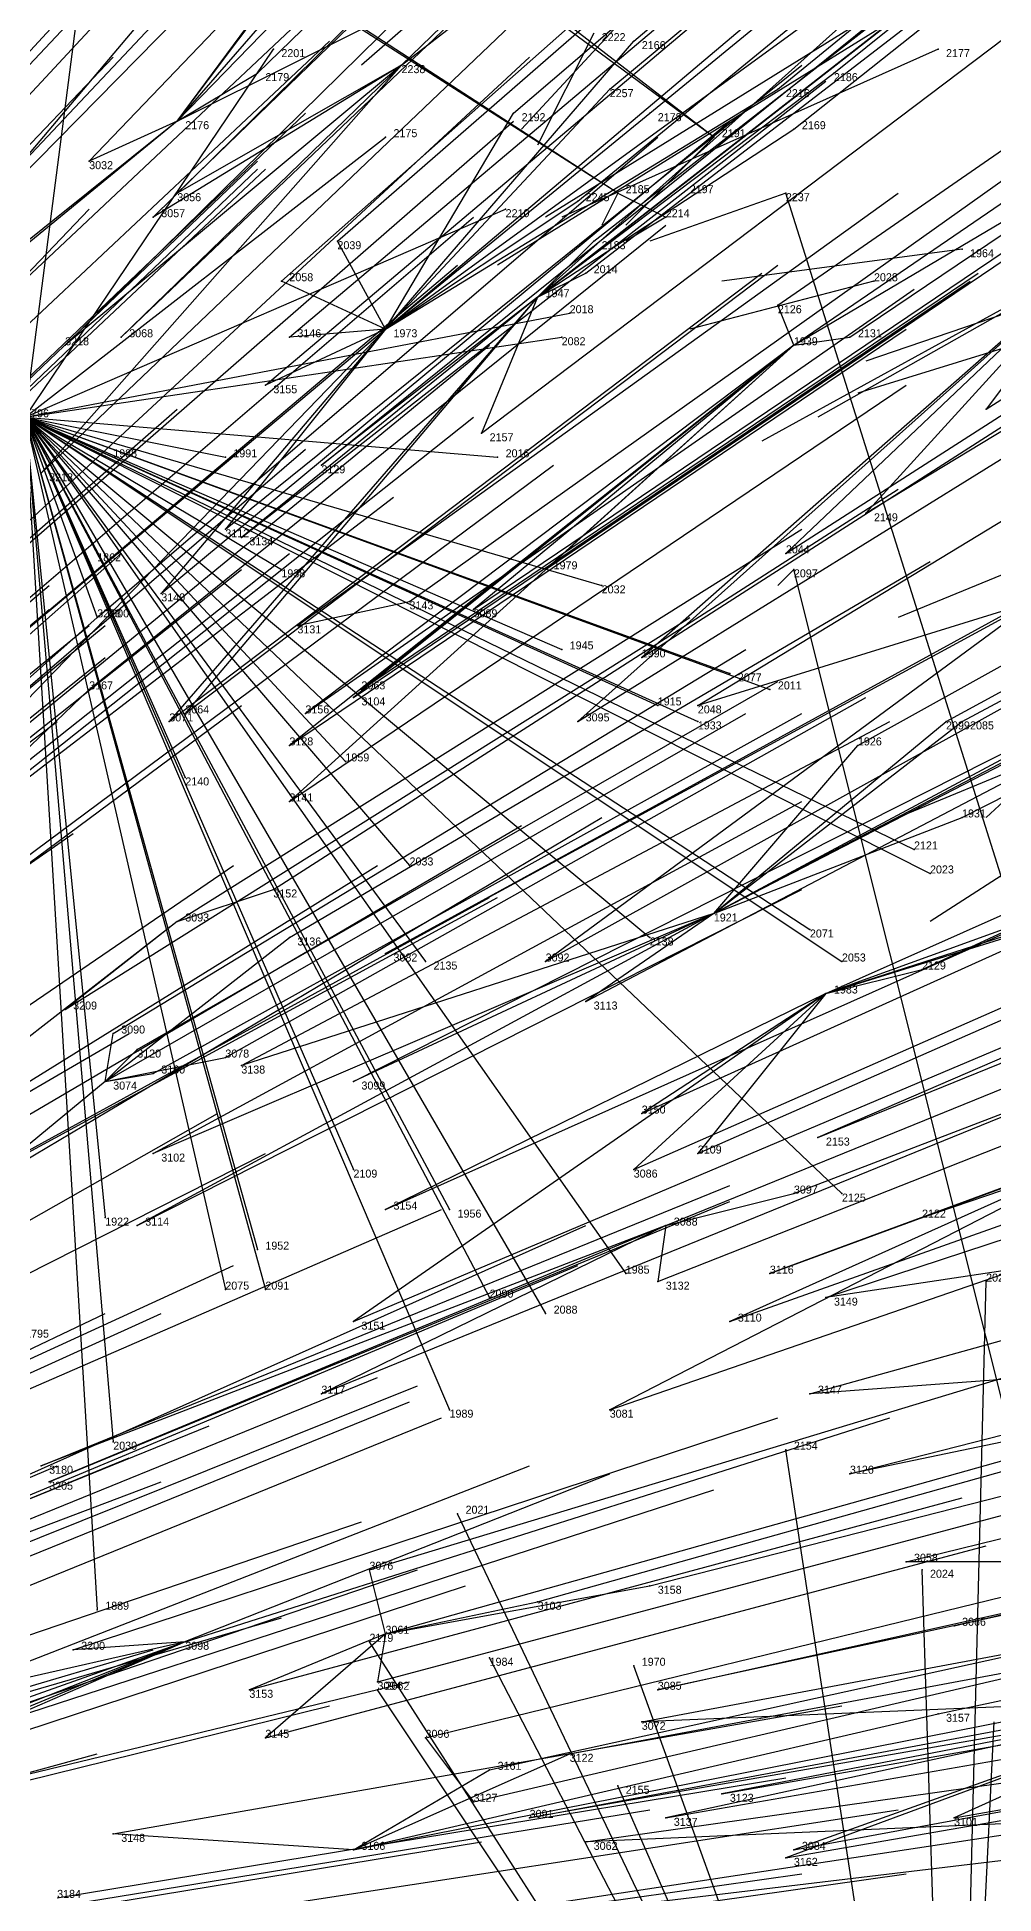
# Model space of a CAD drawing. Extents: x -0.5 to 0.59, y -0.5 to 0.58.
# Drawn here: x 0.2495 to 0.369, y 0.0495 to 0.2815 of the extents above; entities that cross this region are included whole.
import ezdxf

# ---------------------------------------------------------------- set-up
doc = ezdxf.new("R2010")
doc.units = 0
for name, color, linetype in [('Facilities', 3, 'CONTINUOUS'), ('Facilities_lines', 3, 'CONTINUOUS'), ('Normals', 1, 'CONTINUOUS'), ('Source_points', 5, 'CONTINUOUS'), ('Text', 3, 'CONTINUOUS')]:
    doc.layers.add(name, color=color, linetype=linetype)

msp = doc.modelspace()

# ---------------------------------------------------------------- linework, layer by layer
at = {"layer": 'Facilities', "color": 3}
for p in [(0.362, 0.28, -1.25), (0.295, 0.278, -1.012), (0.267, 0.271, -0.952), (0.334, 0.269, -1.25), (0.322, 0.262, -1.25), (0.365, 0.255, -1.25), (0.354, 0.251, -1.25), (0.312, 0.249, -0.999), (0.293, 0.245, -0.955), (0.344, 0.243, -1.053), (0.282, 0.208, -0.875), (0.334, 0.172, -0.939), (0.267, 0.171, -0.793), (0.348, 0.162, -0.961), (0.258, 0.151, -0.748), (0.328, 0.133, -0.885), (0.293, 0.082, -0.761), (0.268, 0.081, -0.699), (0.298, 0.069, -0.764), (0.289, 0.055, -0.737)]:
    msp.add_point(p, dxfattribs=at)
at = {"layer": 'Facilities_lines', "color": 3}
for p, q in [((0.334, 0.269, -1.25), (0.168, 0.392, -1.25)), ((0.334, 0.269, -1.25), (0.175, 0.392, -1.25)), ((0.322, 0.262, -1.25), (0.177, 0.356, -1.25)), ((0.305, 0.334, -1.13), (0.246, 0.264, -0.901)), ((0.267, 0.271, -0.952), (0.306, 0.316, -1.101)), ((0.248, 0.234, -1.25), (0.256, 0.296, -1.25)), ((0.267, 0.271, -0.952), (0.285, 0.295, -1.025)), ((0.295, 0.278, -1.012), (0.317, 0.295, -1.082)), ((0.267, 0.271, -0.952), (0.284, 0.294, -1.022)), ((0.322, 0.262, -1.25), (0.272, 0.294, -1.25)), ((0.267, 0.271, -0.952), (0.303, 0.289, -1.046)), ((0.293, 0.245, -0.955), (0.352, 0.288, -1.136)), ((0.293, 0.245, -0.955), (0.324, 0.281, -1.071)), ((0.312, 0.249, -0.999), (0.35, 0.283, -1.126)), ((0.248, 0.234, -1.25), (0.279, 0.28, -1.25)), ((0.295, 0.278, -1.012), (0.25, 0.227, -0.844)), ((0.295, 0.278, -1.012), (0.253, 0.243, -0.878)), ((0.295, 0.278, -1.012), (0.26, 0.244, -0.892)), ((0.295, 0.278, -1.012), (0.264, 0.259, -0.925)), ((0.295, 0.278, -1.012), (0.267, 0.262, -0.934)), ((0.267, 0.271, -0.952), (0.277, 0.277, -0.979)), ((0.312, 0.249, -0.999), (0.349, 0.277, -1.113)), ((0.293, 0.245, -0.955), (0.342, 0.275, -1.097)), ((0.293, 0.245, -0.955), (0.321, 0.275, -1.055)), ((0.293, 0.245, -0.955), (0.326, 0.272, -1.061)), ((0.293, 0.245, -0.955), (0.309, 0.272, -1.029)), ((0.267, 0.271, -0.952), (0.195, 0.212, -0.72)), ((0.267, 0.271, -0.952), (0.207, 0.223, -0.761)), ((0.267, 0.271, -0.952), (0.256, 0.266, -0.923)), ((0.312, 0.249, -0.999), (0.344, 0.27, -1.094)), ((0.248, 0.234, -1.25), (0.293, 0.269, -1.25)), ((0.312, 0.249, -0.999), (0.33, 0.263, -1.055)), ((0.248, 0.234, -1.25), (0.308, 0.26, -1.25)), ((0.293, 0.245, -0.955), (0.317, 0.261, -1.028)), ((0.322, 0.262, -1.25), (0.328, 0.259, -1.25)), ((0.394, 0.1, -1.25), (0.343, 0.262, -1.25)), ((0.344, 0.243, -1.053), (0.371, 0.259, -1.132)), ((0.293, 0.245, -0.955), (0.287, 0.256, -0.961)), ((0.312, 0.249, -0.999), (0.319, 0.256, -1.022)), ((0.383, 0.255, -1.149), (0.317, 0.196, -0.932)), ((0.383, 0.255, -1.149), (0.325, 0.204, -0.959)), ((0.383, 0.255, -1.149), (0.343, 0.217, -1.014)), ((0.383, 0.255, -1.149), (0.353, 0.222, -1.042)), ((0.383, 0.255, -1.149), (0.368, 0.235, -1.092)), ((0.293, 0.245, -0.955), (0.28, 0.251, -0.941)), ((0.312, 0.249, -0.999), (0.318, 0.252, -1.015)), ((0.312, 0.249, -0.999), (0.266, 0.196, -0.826)), ((0.312, 0.249, -0.999), (0.268, 0.197, -0.831)), ((0.312, 0.249, -0.999), (0.275, 0.219, -0.879)), ((0.312, 0.249, -0.999), (0.285, 0.228, -0.912)), ((0.312, 0.249, -0.999), (0.305, 0.232, -0.958)), ((0.248, 0.234, -1.25), (0.316, 0.247, -1.25)), ((0.344, 0.243, -1.053), (0.342, 0.248, -1.055)), ((0.293, 0.245, -0.955), (0.231, 0.193, -0.751)), ((0.293, 0.245, -0.955), (0.234, 0.184, -0.745)), ((0.248, 0.234, -1.25), (0.315, 0.244, -1.25)), ((0.293, 0.245, -0.955), (0.265, 0.212, -0.848)), ((0.293, 0.245, -0.955), (0.273, 0.22, -0.876)), ((0.293, 0.245, -0.955), (0.278, 0.238, -0.916)), ((0.293, 0.245, -0.955), (0.281, 0.244, -0.931)), ((0.344, 0.243, -1.053), (0.351, 0.244, -1.07)), ((0.344, 0.243, -1.053), (0.281, 0.193, -0.852)), ((0.344, 0.243, -1.053), (0.281, 0.186, -0.842)), ((0.344, 0.243, -1.053), (0.283, 0.197, -0.862)), ((0.344, 0.243, -1.053), (0.289, 0.199, -0.877)), ((0.344, 0.243, -1.053), (0.29, 0.2, -0.88)), ((0.344, 0.243, -1.053), (0.304, 0.21, -0.924)), ((0.344, 0.243, -1.053), (0.313, 0.215, -0.95)), ((0.248, 0.234, -1.25), (0.257, 0.217, -1.25)), ((0.248, 0.234, -1.25), (0.257, 0.085, -1.25)), ((0.248, 0.234, -1.25), (0.257, 0.209, -1.25)), ((0.248, 0.234, -1.25), (0.327, 0.198, -1.25)), ((0.248, 0.234, -1.25), (0.258, 0.134, -1.25)), ((0.248, 0.234, -1.25), (0.332, 0.196, -1.25)), ((0.248, 0.234, -1.25), (0.28, 0.215, -1.25)), ((0.248, 0.234, -1.25), (0.315, 0.205, -1.25)), ((0.248, 0.234, -1.25), (0.277, 0.13, -1.25)), ((0.248, 0.234, -1.25), (0.301, 0.135, -1.25)), ((0.248, 0.234, -1.25), (0.288, 0.191, -1.25)), ((0.248, 0.234, -1.25), (0.323, 0.127, -1.25)), ((0.248, 0.234, -1.25), (0.258, 0.229, -1.25)), ((0.248, 0.234, -1.25), (0.301, 0.11, -1.25)), ((0.248, 0.234, -1.25), (0.273, 0.229, -1.25)), ((0.248, 0.234, -1.25), (0.341, 0.2, -1.25)), ((0.248, 0.234, -1.25), (0.307, 0.229, -1.25)), ((0.248, 0.234, -1.25), (0.361, 0.177, -1.25)), ((0.248, 0.234, -1.25), (0.259, 0.106, -1.25)), ((0.248, 0.234, -1.25), (0.32, 0.213, -1.25)), ((0.248, 0.234, -1.25), (0.296, 0.178, -1.25)), ((0.248, 0.234, -1.25), (0.35, 0.166, -1.25)), ((0.248, 0.234, -1.25), (0.346, 0.17, -1.25)), ((0.248, 0.234, -1.25), (0.273, 0.125, -1.25)), ((0.248, 0.234, -1.25), (0.336, 0.202, -1.25)), ((0.248, 0.234, -1.25), (0.313, 0.122, -1.25)), ((0.248, 0.234, -1.25), (0.306, 0.124, -1.25)), ((0.248, 0.234, -1.25), (0.278, 0.125, -1.25)), ((0.248, 0.234, -1.25), (0.289, 0.14, -1.25)), ((0.248, 0.234, -1.25), (0.359, 0.18, -1.25)), ((0.248, 0.234, -1.25), (0.35, 0.137, -1.25)), ((0.248, 0.234, -1.25), (0.298, 0.166, -1.25)), ((0.248, 0.234, -1.25), (0.326, 0.169, -1.25)), ((0.248, 0.234, -1.25), (0.268, 0.189, -1.25)), ((0.393, 0.019, -1.25), (0.344, 0.215, -1.25)), ((0.212, 0.169, -0.678), (0.257, 0.209, -0.828)), ((0.282, 0.208, -0.875), (0.296, 0.211, -0.908)), ((0.374, 0.211, -1.074), (0.293, 0.167, -0.844)), ((0.374, 0.211, -1.074), (0.313, 0.166, -0.885)), ((0.374, 0.211, -1.074), (0.332, 0.198, -0.966)), ((0.334, 0.172, -0.939), (0.394, 0.203, -1.108)), ((0.334, 0.172, -0.939), (0.39, 0.202, -1.097)), ((0.231, 0.176, -0.726), (0.256, 0.2, -0.812)), ((0.334, 0.172, -0.939), (0.365, 0.196, -1.037)), ((0.334, 0.172, -0.939), (0.363, 0.196, -1.03)), ((0.334, 0.172, -0.939), (0.352, 0.193, -1.003)), ((0.348, 0.162, -0.961), (0.425, 0.186, -1.16)), ((0.334, 0.172, -0.939), (0.365, 0.184, -1.022)), ((0.348, 0.162, -0.961), (0.416, 0.184, -1.137)), ((0.267, 0.171, -0.793), (0.279, 0.175, -0.822)), ((0.348, 0.162, -0.961), (0.381, 0.174, -1.046)), ((0.334, 0.172, -0.939), (0.262, 0.133, -0.735)), ((0.334, 0.172, -0.939), (0.264, 0.142, -0.749)), ((0.334, 0.172, -0.939), (0.275, 0.153, -0.786)), ((0.334, 0.172, -0.939), (0.289, 0.151, -0.816)), ((0.334, 0.172, -0.939), (0.318, 0.161, -0.891)), ((0.267, 0.171, -0.793), (0.213, 0.129, -0.623)), ((0.267, 0.171, -0.793), (0.253, 0.16, -0.749)), ((0.258, 0.151, -0.748), (0.281, 0.169, -0.819)), ((0.4, 0.167, -1.083), (0.347, 0.144, -0.94)), ((0.348, 0.162, -0.961), (0.36, 0.165, -0.99)), ((0.348, 0.162, -0.961), (0.289, 0.121, -0.783)), ((0.348, 0.162, -0.961), (0.293, 0.135, -0.808)), ((0.348, 0.162, -0.961), (0.324, 0.14, -0.881)), ((0.348, 0.162, -0.961), (0.325, 0.147, -0.892)), ((0.348, 0.162, -0.961), (0.332, 0.142, -0.902)), ((0.258, 0.151, -0.748), (0.259, 0.157, -0.758)), ((0.258, 0.151, -0.748), (0.262, 0.155, -0.761)), ((0.258, 0.151, -0.748), (0.273, 0.154, -0.783)), ((0.258, 0.151, -0.748), (0.241, 0.137, -0.692)), ((0.258, 0.151, -0.748), (0.264, 0.152, -0.762)), ((0.387, 0.144, -1.032), (0.321, 0.11, -0.847)), ((0.387, 0.144, -1.032), (0.336, 0.121, -0.894)), ((0.387, 0.144, -1.032), (0.341, 0.127, -0.909)), ((0.387, 0.144, -1.032), (0.36, 0.134, -0.96)), ((0.328, 0.133, -0.885), (0.344, 0.137, -0.926)), ((0.328, 0.133, -0.885), (0.25, 0.103, -0.676)), ((0.328, 0.133, -0.885), (0.251, 0.101, -0.675)), ((0.328, 0.133, -0.885), (0.285, 0.112, -0.765)), ((0.328, 0.133, -0.885), (0.327, 0.126, -0.876)), ((0.401, 0.132, -1.056), (0.348, 0.124, -0.924)), ((0.364, -0.033, -1.25), (0.368, 0.126, -1.25)), ((0.428, 0.118, -1.109), (0.346, 0.112, -0.91)), ((0.428, 0.118, -1.109), (0.351, 0.102, -0.914)), ((0.364, -0.033, -1.25), (0.343, 0.105, -1.25)), ((0.364, -0.033, -1.25), (0.302, 0.097, -1.25)), ((0.401, 0.091, -1.029), (0.327, 0.075, -0.838)), ((0.401, 0.091, -1.029), (0.358, 0.091, -0.925)), ((0.401, 0.091, -1.029), (0.364, 0.083, -0.934)), ((0.293, 0.082, -0.761), (0.291, 0.09, -0.762)), ((0.364, -0.033, -1.25), (0.36, 0.09, -1.25)), ((0.293, 0.082, -0.761), (0.326, 0.088, -0.844)), ((0.293, 0.082, -0.761), (0.312, 0.086, -0.809)), ((0.293, 0.082, -0.761), (0.276, 0.075, -0.714)), ((0.293, 0.082, -0.761), (0.278, 0.069, -0.715)), ((0.293, 0.082, -0.761), (0.292, 0.076, -0.754)), ((0.268, 0.081, -0.699), (0.202, 0.066, -0.531)), ((0.268, 0.081, -0.699), (0.209, 0.06, -0.545)), ((0.268, 0.081, -0.699), (0.215, 0.059, -0.557)), ((0.268, 0.081, -0.699), (0.245, 0.071, -0.639)), ((0.268, 0.081, -0.699), (0.254, 0.08, -0.667)), ((0.364, -0.033, -1.25), (0.291, 0.081, -1.25)), ((0.364, -0.033, -1.25), (0.306, 0.079, -1.25)), ((0.364, -0.033, -1.25), (0.324, 0.078, -1.25)), ((0.364, -0.033, -1.25), (0.292, 0.075, -1.25)), ((0.289, 0.055, -0.737), (0.362, 0.072, -0.923)), ((0.397, 0.074, -1.01), (0.311, 0.059, -0.791)), ((0.397, 0.074, -1.01), (0.325, 0.071, -0.831)), ((0.397, 0.074, -1.01), (0.328, 0.059, -0.833)), ((0.397, 0.074, -1.01), (0.335, 0.062, -0.852)), ((0.397, 0.074, -1.01), (0.343, 0.054, -0.869)), ((0.397, 0.074, -1.01), (0.344, 0.055, -0.872)), ((0.397, 0.074, -1.01), (0.364, 0.059, -0.922)), ((0.364, -0.033, -1.25), (0.369, 0.071, -1.25)), ((0.298, 0.069, -0.764), (0.304, 0.061, -0.775)), ((0.289, 0.055, -0.737), (0.316, 0.067, -0.806)), ((0.289, 0.055, -0.737), (0.306, 0.065, -0.783)), ((0.364, -0.033, -1.25), (0.322, 0.063, -1.25)), ((0.41, 0.06, -1.036), (0.318, 0.056, -0.808)), ((0.289, 0.055, -0.737), (0.259, 0.057, -0.663))]:
    msp.add_line(p, q, dxfattribs=at)
at = {"layer": 'Normals', "color": 1}
for p, q in [((0.277, 0.277, -0.979), (0.344, 0.342, -0.942)), ((0.295, 0.278, -1.012), (0.361, 0.342, -0.975)), ((0.324, 0.281, -1.071), (0.395, 0.341, -1.035)), ((0.267, 0.271, -0.952), (0.332, 0.338, -0.914)), ((0.349, 0.277, -1.113), (0.421, 0.335, -1.076)), ((0.256, 0.266, -0.923), (0.32, 0.333, -0.885)), ((0.309, 0.272, -1.029), (0.379, 0.332, -0.992)), ((0.321, 0.275, -1.055), (0.392, 0.334, -1.018)), ((0.342, 0.275, -1.097), (0.414, 0.334, -1.06)), ((0.246, 0.264, -0.901), (0.309, 0.331, -0.863)), ((0.326, 0.272, -1.061), (0.398, 0.331, -1.023)), ((0.344, 0.27, -1.094), (0.417, 0.328, -1.057)), ((0.267, 0.262, -0.934), (0.333, 0.326, -0.897)), ((0.264, 0.259, -0.925), (0.33, 0.324, -0.887)), ((0.221, 0.25, -0.833), (0.284, 0.318, -0.796)), ((0.224, 0.252, -0.843), (0.288, 0.32, -0.807)), ((0.317, 0.261, -1.028), (0.389, 0.32, -0.99)), ((0.33, 0.263, -1.055), (0.403, 0.32, -1.017)), ((0.287, 0.256, -0.961), (0.357, 0.317, -0.924)), ((0.28, 0.251, -0.941), (0.35, 0.313, -0.904)), ((0.329, 0.312, -1.25), (0.29, 0.278, -1.164)), ((0.319, 0.256, -1.022), (0.392, 0.313, -0.985)), ((0.346, 0.309, -1.25), (0.31, 0.27, -1.165)), ((0.318, 0.252, -1.015), (0.392, 0.309, -0.978)), ((0.253, 0.243, -0.878), (0.319, 0.308, -0.839)), ((0.26, 0.244, -0.892), (0.327, 0.308, -0.854)), ((0.213, 0.236, -0.796), (0.277, 0.305, -0.76)), ((0.281, 0.244, -0.931), (0.352, 0.304, -0.893)), ((0.293, 0.245, -0.955), (0.364, 0.305, -0.919)), ((0.312, 0.249, -0.999), (0.385, 0.306, -0.961)), ((0.342, 0.248, -1.055), (0.417, 0.3, -1.016)), ((0.278, 0.238, -0.916), (0.349, 0.298, -0.879)), ((0.371, 0.295, -1.25), (0.313, 0.259, -1.177)), ((0.344, 0.243, -1.053), (0.42, 0.295, -1.014)), ((0.351, 0.244, -1.07), (0.428, 0.296, -1.032)), ((0.25, 0.227, -0.844), (0.317, 0.291, -0.805)), ((0.207, 0.223, -0.761), (0.272, 0.289, -0.724)), ((0.305, 0.232, -0.958), (0.379, 0.288, -0.921)), ((0.365, 0.289, -1.25), (0.307, 0.253, -1.177)), ((0.218, 0.223, -0.78), (0.286, 0.287, -0.744)), ((0.285, 0.228, -0.912), (0.357, 0.286, -0.875)), ((0.368, 0.235, -1.092), (0.446, 0.285, -1.054)), ((0.219, 0.218, -0.771), (0.286, 0.281, -0.734)), ((0.319, 0.282, -1.25), (0.312, 0.268, -1.151)), ((0.195, 0.212, -0.72), (0.259, 0.279, -0.683)), ((0.243, 0.216, -0.812), (0.311, 0.279, -0.775)), ((0.279, 0.28, -1.25), (0.279, 0.28, -1.15)), ((0.362, 0.28, -1.25), (0.315, 0.259, -1.165)), ((0.273, 0.22, -0.876), (0.345, 0.278, -0.838)), ((0.275, 0.219, -0.879), (0.348, 0.276, -0.842)), ((0.216, 0.208, -0.751), (0.283, 0.272, -0.713)), ((0.239, 0.21, -0.796), (0.309, 0.271, -0.758)), ((0.265, 0.212, -0.848), (0.336, 0.271, -0.81)), ((0.353, 0.222, -1.042), (0.432, 0.27, -1.005)), ((0.257, 0.209, -0.828), (0.327, 0.269, -0.79)), ((0.293, 0.269, -1.25), (0.293, 0.269, -1.15)), ((0.313, 0.215, -0.95), (0.39, 0.267, -0.913)), ((0.334, 0.269, -1.25), (0.323, 0.258, -1.151)), ((0.343, 0.217, -1.014), (0.421, 0.267, -0.977)), ((0.407, 0.268, -1.25), (0.347, 0.234, -1.178)), ((0.21, 0.202, -0.729), (0.277, 0.266, -0.692)), ((0.21, 0.201, -0.726), (0.277, 0.265, -0.689)), ((0.211, 0.202, -0.73), (0.278, 0.265, -0.692)), ((0.296, 0.211, -0.908), (0.372, 0.265, -0.873)), ((0.4, 0.264, -1.25), (0.34, 0.231, -1.176)), ((0.192, 0.193, -0.68), (0.256, 0.26, -0.642)), ((0.282, 0.208, -0.875), (0.357, 0.262, -0.839)), ((0.304, 0.21, -0.924), (0.381, 0.262, -0.888)), ((0.308, 0.26, -1.25), (0.308, 0.26, -1.15)), ((0.322, 0.262, -1.25), (0.32, 0.258, -1.15)), ((0.343, 0.262, -1.25), (0.326, 0.256, -1.152)), ((0.234, 0.199, -0.768), (0.304, 0.259, -0.731)), ((0.256, 0.2, -0.812), (0.328, 0.258, -0.774)), ((0.328, 0.259, -1.25), (0.323, 0.256, -1.15)), ((0.231, 0.193, -0.751), (0.302, 0.253, -0.714)), ((0.268, 0.197, -0.831), (0.342, 0.253, -0.794)), ((0.325, 0.204, -0.959), (0.403, 0.254, -0.922)), ((0.365, 0.255, -1.25), (0.335, 0.251, -1.155)), ((0.388, 0.253, -1.25), (0.353, 0.241, -1.157)), ((0.266, 0.196, -0.826), (0.34, 0.252, -0.788)), ((0.289, 0.199, -0.877), (0.366, 0.251, -0.841)), ((0.29, 0.2, -0.88), (0.367, 0.252, -0.844)), ((0.354, 0.251, -1.25), (0.331, 0.245, -1.153)), ((0.283, 0.197, -0.862), (0.359, 0.25, -0.826)), ((0.316, 0.247, -1.25), (0.316, 0.247, -1.15)), ((0.332, 0.198, -0.966), (0.411, 0.246, -0.929)), ((0.381, 0.246, -1.25), (0.352, 0.237, -1.155)), ((0.281, 0.193, -0.852), (0.358, 0.245, -0.815)), ((0.315, 0.244, -1.25), (0.315, 0.244, -1.15)), ((0.317, 0.196, -0.932), (0.396, 0.245, -0.895)), ((0.234, 0.184, -0.745), (0.306, 0.243, -0.708)), ((0.363, 0.196, -1.03), (0.444, 0.24, -0.993)), ((0.365, 0.196, -1.037), (0.447, 0.24, -0.999)), ((0.281, 0.186, -0.842), (0.358, 0.238, -0.805)), ((0.352, 0.193, -1.003), (0.433, 0.238, -0.966)), ((0.197, 0.174, -0.657), (0.267, 0.235, -0.62)), ((0.231, 0.176, -0.726), (0.304, 0.234, -0.689)), ((0.212, 0.169, -0.678), (0.283, 0.23, -0.641)), ((0.24, 0.173, -0.74), (0.314, 0.228, -0.702)), ((0.258, 0.229, -1.25), (0.258, 0.229, -1.15)), ((0.273, 0.229, -1.25), (0.273, 0.229, -1.15)), ((0.307, 0.229, -1.25), (0.307, 0.229, -1.15)), ((0.401, 0.227, -1.25), (0.357, 0.209, -1.162)), ((0.365, 0.184, -1.022), (0.448, 0.226, -0.985)), ((0.221, 0.168, -0.694), (0.294, 0.224, -0.656)), ((0.279, 0.175, -0.822), (0.357, 0.225, -0.785)), ((0.267, 0.171, -0.793), (0.345, 0.22, -0.755)), ((0.191, 0.156, -0.617), (0.26, 0.217, -0.579)), ((0.208, 0.159, -0.655), (0.281, 0.217, -0.617)), ((0.257, 0.217, -1.25), (0.257, 0.217, -1.15)), ((0.281, 0.169, -0.819), (0.361, 0.216, -0.782)), ((0.202, 0.157, -0.639), (0.275, 0.215, -0.603)), ((0.28, 0.215, -1.25), (0.28, 0.215, -1.15)), ((0.334, 0.172, -0.939), (0.416, 0.215, -0.902)), ((0.344, 0.215, -1.25), (0.342, 0.213, -1.15)), ((0.18, 0.153, -0.591), (0.251, 0.213, -0.553)), ((0.293, 0.167, -0.844), (0.375, 0.212, -0.807)), ((0.32, 0.213, -1.25), (0.32, 0.213, -1.15)), ((0.18, 0.15, -0.587), (0.251, 0.21, -0.548)), ((0.253, 0.16, -0.749), (0.331, 0.209, -0.71)), ((0.257, 0.209, -1.25), (0.257, 0.209, -1.15)), ((0.313, 0.166, -0.885), (0.394, 0.211, -0.848)), ((0.184, 0.149, -0.592), (0.256, 0.208, -0.554)), ((0.187, 0.149, -0.597), (0.258, 0.208, -0.558)), ((0.394, 0.208, -1.25), (0.368, 0.184, -1.156)), ((0.259, 0.157, -0.758), (0.338, 0.205, -0.719)), ((0.315, 0.205, -1.25), (0.315, 0.205, -1.15)), ((0.186, 0.146, -0.591), (0.258, 0.204, -0.552)), ((0.318, 0.161, -0.891), (0.4, 0.204, -0.854)), ((0.336, 0.202, -1.25), (0.336, 0.202, -1.15)), ((0.36, 0.165, -0.99), (0.444, 0.204, -0.952)), ((0.262, 0.155, -0.761), (0.342, 0.201, -0.722)), ((0.341, 0.2, -1.25), (0.341, 0.2, -1.15)), ((0.348, 0.162, -0.961), (0.433, 0.2, -0.923)), ((0.201, 0.143, -0.616), (0.275, 0.198, -0.578)), ((0.273, 0.154, -0.783), (0.353, 0.199, -0.744)), ((0.327, 0.198, -1.25), (0.327, 0.198, -1.15)), ((0.178, 0.14, -0.567), (0.252, 0.196, -0.529)), ((0.258, 0.151, -0.748), (0.338, 0.197, -0.709)), ((0.264, 0.152, -0.762), (0.345, 0.197, -0.723)), ((0.275, 0.153, -0.786), (0.356, 0.196, -0.747)), ((0.332, 0.196, -1.25), (0.332, 0.196, -1.15)), ((0.289, 0.151, -0.816), (0.372, 0.193, -0.779)), ((0.288, 0.191, -1.25), (0.288, 0.191, -1.15)), ((0.374, 0.191, -1.25), (0.357, 0.184, -1.152)), ((0.268, 0.189, -1.25), (0.268, 0.189, -1.15)), ((0.264, 0.142, -0.749), (0.345, 0.186, -0.712)), ((0.241, 0.137, -0.692), (0.32, 0.184, -0.653)), ((0.325, 0.147, -0.892), (0.409, 0.185, -0.854)), ((0.178, 0.129, -0.549), (0.254, 0.182, -0.512)), ((0.23, 0.136, -0.668), (0.31, 0.183, -0.632)), ((0.332, 0.142, -0.902), (0.416, 0.179, -0.864)), ((0.347, 0.144, -0.94), (0.433, 0.179, -0.902)), ((0.359, 0.18, -1.25), (0.359, 0.18, -1.15)), ((0.375, 0.18, -1.25), (0.361, 0.171, -1.151)), ((0.198, 0.126, -0.588), (0.274, 0.178, -0.548)), ((0.213, 0.129, -0.623), (0.292, 0.178, -0.586)), ((0.296, 0.178, -1.25), (0.296, 0.178, -1.15)), ((0.324, 0.14, -0.881), (0.408, 0.177, -0.842)), ((0.361, 0.177, -1.25), (0.361, 0.177, -1.15)), ((0.224, 0.129, -0.647), (0.306, 0.174, -0.611)), ((0.226, 0.13, -0.65), (0.307, 0.174, -0.613)), ((0.262, 0.133, -0.735), (0.345, 0.175, -0.698)), ((0.293, 0.135, -0.808), (0.378, 0.173, -0.771)), ((0.344, 0.137, -0.926), (0.43, 0.17, -0.887)), ((0.346, 0.17, -1.25), (0.346, 0.17, -1.15)), ((0.326, 0.169, -1.25), (0.326, 0.169, -1.15)), ((0.328, 0.133, -0.885), (0.414, 0.168, -0.847)), ((0.298, 0.166, -1.25), (0.298, 0.166, -1.15)), ((0.35, 0.166, -1.25), (0.35, 0.166, -1.15)), ((0.36, 0.134, -0.96), (0.448, 0.164, -0.923)), ((0.327, 0.126, -0.876), (0.413, 0.16, -0.837)), ((0.341, 0.127, -0.909), (0.428, 0.159, -0.871)), ((0.18, 0.11, -0.528), (0.261, 0.157, -0.493)), ((0.289, 0.121, -0.783), (0.374, 0.157, -0.746)), ((0.336, 0.121, -0.894), (0.423, 0.152, -0.856)), ((0.348, 0.124, -0.924), (0.436, 0.153, -0.886)), ((0.191, 0.101, -0.54), (0.272, 0.147, -0.503)), ((0.285, 0.112, -0.765), (0.371, 0.147, -0.728)), ((0.195, 0.1, -0.549), (0.278, 0.142, -0.512)), ((0.289, 0.14, -1.25), (0.289, 0.14, -1.15)), ((0.321, 0.11, -0.847), (0.408, 0.14, -0.81)), ((0.25, 0.103, -0.676), (0.336, 0.138, -0.638)), ((0.346, 0.112, -0.91), (0.436, 0.137, -0.873)), ((0.35, 0.137, -1.25), (0.35, 0.137, -1.15)), ((0.215, 0.098, -0.591), (0.3, 0.135, -0.554)), ((0.251, 0.101, -0.675), (0.336, 0.136, -0.637)), ((0.301, 0.135, -1.25), (0.301, 0.135, -1.15)), ((0.233, 0.095, -0.63), (0.318, 0.133, -0.593)), ((0.258, 0.134, -1.25), (0.258, 0.134, -1.15)), ((0.277, 0.13, -1.25), (0.277, 0.13, -1.15)), ((0.189, 0.089, -0.523), (0.274, 0.128, -0.486)), ((0.231, 0.092, -0.622), (0.317, 0.128, -0.585)), ((0.323, 0.127, -1.25), (0.323, 0.127, -1.15)), ((0.368, 0.126, -1.25), (0.368, 0.126, -1.15)), ((0.273, 0.125, -1.25), (0.273, 0.125, -1.15)), ((0.278, 0.125, -1.25), (0.278, 0.125, -1.15)), ((0.306, 0.124, -1.25), (0.306, 0.124, -1.15)), ((0.351, 0.102, -0.914), (0.441, 0.125, -0.877)), ((0.174, 0.082, -0.48), (0.258, 0.122, -0.443)), ((0.181, 0.084, -0.498), (0.265, 0.122, -0.461)), ((0.313, 0.122, -1.25), (0.313, 0.122, -1.15)), ((0.291, 0.09, -0.762), (0.38, 0.117, -0.724)), ((0.206, 0.079, -0.552), (0.292, 0.114, -0.515)), ((0.21, 0.078, -0.561), (0.297, 0.113, -0.524)), ((0.358, 0.091, -0.925), (0.448, 0.113, -0.887)), ((0.21, 0.076, -0.559), (0.296, 0.111, -0.522)), ((0.301, 0.11, -1.25), (0.301, 0.11, -1.15)), ((0.312, 0.086, -0.809), (0.401, 0.111, -0.771)), ((0.326, 0.088, -0.844), (0.416, 0.111, -0.808)), ((0.185, 0.073, -0.497), (0.271, 0.108, -0.46)), ((0.214, 0.074, -0.567), (0.3, 0.109, -0.53)), ((0.254, 0.08, -0.667), (0.342, 0.109, -0.629)), ((0.268, 0.081, -0.699), (0.356, 0.109, -0.662)), ((0.293, 0.082, -0.761), (0.382, 0.107, -0.723)), ((0.259, 0.106, -1.25), (0.259, 0.106, -1.15)), ((0.343, 0.105, -1.25), (0.343, 0.105, -1.15)), ((0.167, 0.067, -0.451), (0.252, 0.103, -0.412)), ((0.176, 0.069, -0.472), (0.261, 0.104, -0.434)), ((0.224, 0.069, -0.586), (0.311, 0.103, -0.55)), ((0.364, 0.083, -0.934), (0.454, 0.104, -0.895)), ((0.178, 0.068, -0.477), (0.265, 0.101, -0.439)), ((0.235, 0.068, -0.611), (0.321, 0.102, -0.574)), ((0.245, 0.071, -0.639), (0.334, 0.1, -0.603)), ((0.292, 0.076, -0.754), (0.382, 0.1, -0.717)), ((0.276, 0.075, -0.714), (0.365, 0.099, -0.677)), ((0.202, 0.066, -0.531), (0.29, 0.096, -0.495)), ((0.302, 0.097, -1.25), (0.302, 0.097, -1.15)), ((0.278, 0.069, -0.715), (0.368, 0.093, -0.679)), ((0.327, 0.075, -0.838), (0.417, 0.095, -0.801)), ((0.298, 0.069, -0.764), (0.388, 0.091, -0.726)), ((0.362, 0.072, -0.923), (0.452, 0.091, -0.884)), ((0.209, 0.06, -0.545), (0.297, 0.09, -0.507)), ((0.36, 0.09, -1.25), (0.36, 0.09, -1.15)), ((0.215, 0.059, -0.557), (0.303, 0.088, -0.52)), ((0.325, 0.071, -0.831), (0.416, 0.088, -0.794)), ((0.191, 0.058, -0.498), (0.28, 0.084, -0.461)), ((0.257, 0.085, -1.25), (0.257, 0.085, -1.15)), ((0.306, 0.065, -0.783), (0.397, 0.085, -0.745)), ((0.316, 0.067, -0.806), (0.407, 0.084, -0.769)), ((0.304, 0.061, -0.775), (0.394, 0.082, -0.737)), ((0.176, 0.054, -0.461), (0.264, 0.08, -0.421)), ((0.291, 0.081, -1.25), (0.291, 0.081, -1.15)), ((0.306, 0.079, -1.25), (0.306, 0.079, -1.15)), ((0.324, 0.078, -1.25), (0.324, 0.078, -1.15)), ((0.335, 0.062, -0.852), (0.426, 0.078, -0.815)), ((0.205, 0.054, -0.531), (0.296, 0.076, -0.494)), ((0.292, 0.075, -1.25), (0.292, 0.075, -1.15)), ((0.311, 0.059, -0.791), (0.402, 0.076, -0.754)), ((0.328, 0.059, -0.833), (0.42, 0.075, -0.796)), ((0.364, 0.059, -0.922), (0.455, 0.075, -0.883)), ((0.197, 0.051, -0.507), (0.286, 0.073, -0.469)), ((0.259, 0.057, -0.663), (0.35, 0.073, -0.625)), ((0.289, 0.055, -0.737), (0.38, 0.073, -0.699)), ((0.344, 0.055, -0.872), (0.436, 0.072, -0.835)), ((0.343, 0.054, -0.869), (0.435, 0.07, -0.832)), ((0.318, 0.056, -0.808), (0.41, 0.069, -0.77)), ((0.169, 0.043, -0.436), (0.257, 0.067, -0.395)), ((0.252, 0.049, -0.641), (0.343, 0.064, -0.604)), ((0.322, 0.063, -1.25), (0.322, 0.063, -1.15)), ((0.234, 0.045, -0.596), (0.326, 0.06, -0.56)), ((0.266, 0.046, -0.676), (0.357, 0.06, -0.637)), ((0.292, 0.045, -0.74), (0.384, 0.059, -0.701)), ((0.214, 0.041, -0.545), (0.305, 0.056, -0.507)), ((0.289, 0.044, -0.731), (0.381, 0.055, -0.693)), ((0.253, 0.039, -0.64), (0.345, 0.052, -0.603)), ((0.266, 0.039, -0.673), (0.358, 0.052, -0.634))]:
    msp.add_line(p, q, dxfattribs=at)
at = {"layer": 'Source_points', "color": 5}
for p in [(0.324, 0.281, -1.071), (0.279, 0.28, -1.25), (0.277, 0.277, -0.979), (0.349, 0.277, -1.113), (0.321, 0.275, -1.055), (0.342, 0.275, -1.097), (0.309, 0.272, -1.029), (0.326, 0.272, -1.061), (0.344, 0.27, -1.094), (0.293, 0.269, -1.25), (0.256, 0.266, -0.923), (0.33, 0.263, -1.055), (0.267, 0.262, -0.934), (0.308, 0.26, -1.25), (0.317, 0.261, -1.028), (0.343, 0.262, -1.25), (0.264, 0.259, -0.925), (0.328, 0.259, -1.25), (0.287, 0.256, -0.961), (0.319, 0.256, -1.022), (0.28, 0.251, -0.941), (0.318, 0.252, -1.015), (0.316, 0.247, -1.25), (0.342, 0.248, -1.055), (0.26, 0.244, -0.892), (0.281, 0.244, -0.931), (0.315, 0.244, -1.25), (0.351, 0.244, -1.07), (0.253, 0.243, -0.878), (0.278, 0.238, -0.916), (0.368, 0.235, -1.092), (0.305, 0.232, -0.958), (0.258, 0.229, -1.25), (0.273, 0.229, -1.25), (0.285, 0.228, -0.912), (0.307, 0.229, -1.25), (0.25, 0.227, -0.844), (0.353, 0.222, -1.042), (0.273, 0.22, -0.876), (0.275, 0.219, -0.879), (0.257, 0.217, -1.25), (0.343, 0.217, -1.014), (0.28, 0.215, -1.25), (0.313, 0.215, -0.95), (0.344, 0.215, -1.25), (0.265, 0.212, -0.848), (0.32, 0.213, -1.25), (0.257, 0.209, -1.25), (0.257, 0.209, -0.828), (0.296, 0.211, -0.908), (0.304, 0.21, -0.924), (0.315, 0.205, -1.25), (0.325, 0.204, -0.959), (0.336, 0.202, -1.25), (0.256, 0.2, -0.812), (0.29, 0.2, -0.88), (0.341, 0.2, -1.25), (0.289, 0.199, -0.877), (0.327, 0.198, -1.25), (0.332, 0.198, -0.966), (0.266, 0.196, -0.826), (0.268, 0.197, -0.831), (0.283, 0.197, -0.862), (0.317, 0.196, -0.932), (0.332, 0.196, -1.25), (0.363, 0.196, -1.03), (0.365, 0.196, -1.037), (0.281, 0.193, -0.852), (0.352, 0.193, -1.003), (0.288, 0.191, -1.25), (0.268, 0.189, -1.25), (0.281, 0.186, -0.842), (0.365, 0.184, -1.022), (0.359, 0.18, -1.25), (0.296, 0.178, -1.25), (0.361, 0.177, -1.25), (0.279, 0.175, -0.822), (0.346, 0.17, -1.25), (0.281, 0.169, -0.819), (0.326, 0.169, -1.25), (0.293, 0.167, -0.844), (0.298, 0.166, -1.25), (0.313, 0.166, -0.885), (0.35, 0.166, -1.25), (0.36, 0.165, -0.99), (0.318, 0.161, -0.891), (0.253, 0.16, -0.749), (0.259, 0.157, -0.758), (0.262, 0.155, -0.761), (0.273, 0.154, -0.783), (0.264, 0.152, -0.762), (0.275, 0.153, -0.786), (0.289, 0.151, -0.816), (0.325, 0.147, -0.892), (0.347, 0.144, -0.94), (0.264, 0.142, -0.749), (0.332, 0.142, -0.902), (0.289, 0.14, -1.25), (0.324, 0.14, -0.881), (0.344, 0.137, -0.926), (0.35, 0.137, -1.25), (0.293, 0.135, -0.808), (0.301, 0.135, -1.25), (0.258, 0.134, -1.25), (0.262, 0.133, -0.735), (0.36, 0.134, -0.96), (0.277, 0.13, -1.25), (0.323, 0.127, -1.25), (0.327, 0.126, -0.876), (0.341, 0.127, -0.909), (0.368, 0.126, -1.25), (0.273, 0.125, -1.25), (0.278, 0.125, -1.25), (0.306, 0.124, -1.25), (0.348, 0.124, -0.924), (0.289, 0.121, -0.783), (0.313, 0.122, -1.25), (0.336, 0.121, -0.894), (0.285, 0.112, -0.765), (0.346, 0.112, -0.91), (0.301, 0.11, -1.25), (0.321, 0.11, -0.847), (0.259, 0.106, -1.25), (0.343, 0.105, -1.25), (0.25, 0.103, -0.676), (0.251, 0.101, -0.675), (0.351, 0.102, -0.914), (0.302, 0.097, -1.25), (0.358, 0.091, -0.925), (0.291, 0.09, -0.762), (0.36, 0.09, -1.25), (0.312, 0.086, -0.809), (0.326, 0.088, -0.844), (0.257, 0.085, -1.25), (0.364, 0.083, -0.934), (0.254, 0.08, -0.667), (0.291, 0.081, -1.25), (0.306, 0.079, -1.25), (0.324, 0.078, -1.25), (0.276, 0.075, -0.714), (0.292, 0.076, -0.754), (0.292, 0.075, -1.25), (0.327, 0.075, -0.838), (0.362, 0.072, -0.923), (0.325, 0.071, -0.831), (0.278, 0.069, -0.715), (0.306, 0.065, -0.783), (0.316, 0.067, -0.806), (0.322, 0.063, -1.25), (0.304, 0.061, -0.775), (0.335, 0.062, -0.852), (0.311, 0.059, -0.791), (0.328, 0.059, -0.833), (0.364, 0.059, -0.922), (0.259, 0.057, -0.663), (0.318, 0.056, -0.808), (0.343, 0.054, -0.869), (0.344, 0.055, -0.872)]:
    msp.add_point(p, dxfattribs=at)

# ---------------------------------------------------------------- texts
at = {"layer": 'Text', "color": 3}
for s, p in [('2222', (0.32, 0.281, -1.25)), ('2166', (0.325, 0.28, -1.071)), ('2201', (0.28, 0.279, -1.25)), ('2177', (0.363, 0.279, -1.25)), ('2179', (0.278, 0.276, -0.979)), ('2238', (0.295, 0.277, -1.012)), ('2186', (0.349, 0.276, -1.113)), ('2257', (0.321, 0.274, -1.055)), ('2216', (0.343, 0.274, -1.097)), ('2192', (0.31, 0.271, -1.029)), ('2178', (0.327, 0.271, -1.061)), ('2176', (0.268, 0.27, -0.952)), ('2175', (0.294, 0.269, -1.25)), ('2191', (0.335, 0.269, -1.25)), ('2169', (0.345, 0.27, -1.094)), ('3032', (0.256, 0.265, -0.923)), ('2185', (0.323, 0.262, -1.25)), ('2197', (0.331, 0.262, -1.055)), ('3057', (0.265, 0.259, -0.925)), ('3056', (0.267, 0.261, -0.934)), ('2210', (0.308, 0.259, -1.25)), ('2245', (0.318, 0.261, -1.028)), ('2214', (0.328, 0.259, -1.25)), ('2237', (0.343, 0.261, -1.25)), ('2039', (0.287, 0.255, -0.961)), ('2183', (0.32, 0.255, -1.022)), ('2014', (0.319, 0.252, -1.015)), ('1964', (0.366, 0.254, -1.25)), ('2058', (0.281, 0.251, -0.941)), ('2028', (0.354, 0.251, -1.25)), ('1947', (0.313, 0.249, -0.999)), ('2018', (0.316, 0.247, -1.25)), ('2126', (0.342, 0.247, -1.055)), ('3218', (0.253, 0.243, -0.878)), ('3068', (0.261, 0.244, -0.892)), ('3146', (0.282, 0.244, -0.931)), ('1973', (0.294, 0.244, -0.955)), ('2082', (0.315, 0.243, -1.25)), ('1939', (0.344, 0.243, -1.053)), ('2131', (0.352, 0.244, -1.07)), ('3155', (0.279, 0.237, -0.916)), ('1796', (0.248, 0.234, -1.25)), ('2157', (0.306, 0.231, -0.958)), ('1988', (0.259, 0.229, -1.25)), ('1991', (0.274, 0.229, -1.25)), ('2016', (0.308, 0.229, -1.25)), ('3129', (0.285, 0.227, -0.912)), ('3213', (0.251, 0.226, -0.844)), ('2149', (0.354, 0.221, -1.042)), ('3112', (0.273, 0.219, -0.876)), ('3134', (0.276, 0.218, -0.879)), ('1862', (0.257, 0.216, -1.25)), ('1979', (0.314, 0.215, -0.95)), ('2044', (0.343, 0.217, -1.014)), ('1938', (0.28, 0.214, -1.25)), ('2097', (0.344, 0.214, -1.25)), ('3140', (0.265, 0.211, -0.848)), ('2032', (0.32, 0.212, -1.25)), ('3223', (0.257, 0.209, -0.828)), ('1900', (0.258, 0.209, -1.25)), ('3143', (0.296, 0.21, -0.908)), ('3089', (0.304, 0.209, -0.924)), ('3131', (0.282, 0.207, -0.875)), ('1945', (0.316, 0.205, -1.25)), ('1990', (0.325, 0.204, -0.959)), ('2077', (0.337, 0.201, -1.25)), ('3167', (0.256, 0.2, -0.812)), ('3063', (0.29, 0.2, -0.88)), ('2011', (0.342, 0.2, -1.25)), ('3064', (0.268, 0.197, -0.831)), ('3156', (0.283, 0.197, -0.862)), ('3104', (0.29, 0.198, -0.877)), ('1915', (0.327, 0.198, -1.25)), ('2048', (0.332, 0.197, -0.966)), ('3071', (0.266, 0.196, -0.826)), ('3095', (0.318, 0.196, -0.932)), ('1933', (0.332, 0.195, -1.25)), ('2099', (0.363, 0.195, -1.03)), ('2085', (0.366, 0.195, -1.037)), ('3128', (0.281, 0.193, -0.852)), ('1926', (0.352, 0.193, -1.003)), ('1959', (0.288, 0.191, -1.25)), ('2140', (0.268, 0.188, -1.25)), ('3141', (0.281, 0.186, -0.842)), ('1931', (0.365, 0.184, -1.022)), ('2121', (0.359, 0.18, -1.25)), ('2033', (0.296, 0.178, -1.25)), ('2023', (0.361, 0.177, -1.25)), ('3152', (0.279, 0.174, -0.822)), ('3093', (0.268, 0.171, -0.793)), ('1921', (0.334, 0.171, -0.939)), ('2071', (0.346, 0.169, -1.25)), ('3136', (0.282, 0.168, -0.819)), ('2138', (0.326, 0.168, -1.25)), ('3082', (0.294, 0.166, -0.844)), ('2135', (0.299, 0.165, -1.25)), ('3092', (0.313, 0.166, -0.885)), ('2053', (0.35, 0.166, -1.25)), ('2129', (0.36, 0.165, -0.99)), ('1983', (0.349, 0.162, -0.961)), ('3209', (0.254, 0.16, -0.749)), ('3113', (0.319, 0.16, -0.891)), ('3090', (0.26, 0.157, -0.758)), ('3120', (0.262, 0.154, -0.761)), ('3078', (0.273, 0.154, -0.783)), ('3074', (0.259, 0.15, -0.748)), ('3160', (0.265, 0.152, -0.762)), ('3138', (0.275, 0.152, -0.786)), ('3099', (0.29, 0.15, -0.816)), ('3150', (0.325, 0.147, -0.892)), ('2153', (0.348, 0.143, -0.94)), ('3102', (0.265, 0.141, -0.749)), ('3109', (0.332, 0.142, -0.902)), ('2109', (0.289, 0.139, -1.25)), ('3086', (0.324, 0.139, -0.881)), ('3097', (0.344, 0.137, -0.926)), ('2125', (0.35, 0.136, -1.25)), ('3154', (0.294, 0.135, -0.808)), ('1956', (0.302, 0.134, -1.25)), ('2122', (0.36, 0.134, -0.96)), ('1922', (0.258, 0.133, -1.25)), ('3114', (0.263, 0.133, -0.735)), ('3088', (0.329, 0.133, -0.885)), ('1952', (0.278, 0.13, -1.25)), ('1985', (0.323, 0.127, -1.25)), ('3116', (0.341, 0.127, -0.909)), ('2075', (0.273, 0.125, -1.25)), ('2091', (0.278, 0.125, -1.25)), ('3132', (0.328, 0.125, -0.876)), ('2029', (0.368, 0.126, -1.25)), ('2090', (0.306, 0.124, -1.25)), ('2088', (0.314, 0.122, -1.25)), ('3149', (0.349, 0.123, -0.924)), ('3151', (0.29, 0.12, -0.783)), ('3110', (0.337, 0.121, -0.894)), ('1795', (0.248, 0.119, -1.25)), ('3117', (0.285, 0.112, -0.765)), ('3147', (0.347, 0.112, -0.91)), ('1989', (0.301, 0.109, -1.25)), ('3081', (0.321, 0.109, -0.847)), ('2030', (0.259, 0.105, -1.25)), ('2154', (0.344, 0.105, -1.25)), ('3180', (0.251, 0.102, -0.676)), ('3126', (0.351, 0.102, -0.914)), ('3205', (0.251, 0.1, -0.675)), ('2021', (0.303, 0.097, -1.25)), ('3076', (0.291, 0.09, -0.762)), ('3058', (0.359, 0.091, -0.925)), ('2024', (0.361, 0.089, -1.25)), ('1889', (0.258, 0.085, -1.25)), ('3103', (0.312, 0.085, -0.809)), ('3158', (0.327, 0.087, -0.844)), ('3066', (0.365, 0.083, -0.934)), ('2119', (0.291, 0.081, -1.25)), ('3061', (0.293, 0.082, -0.761)), ('3200', (0.255, 0.08, -0.667)), ('3098', (0.268, 0.08, -0.699)), ('1984', (0.306, 0.078, -1.25)), ('1970', (0.325, 0.078, -1.25)), ('3153', (0.276, 0.074, -0.714)), ('3094', (0.292, 0.075, -0.754)), ('2062', (0.293, 0.075, -1.25)), ('3085', (0.327, 0.075, -0.838)), ('3157', (0.363, 0.071, -0.923)), ('3145', (0.278, 0.069, -0.715)), ('3096', (0.298, 0.069, -0.764)), ('3072', (0.325, 0.07, -0.831)), ('3161', (0.307, 0.065, -0.783)), ('3122', (0.316, 0.066, -0.806)), ('2155', (0.323, 0.062, -1.25)), ('3127', (0.304, 0.061, -0.775)), ('3123', (0.336, 0.061, -0.852)), ('3091', (0.311, 0.059, -0.791)), ('3137', (0.329, 0.058, -0.833)), ('3101', (0.364, 0.058, -0.922)), ('3148', (0.26, 0.056, -0.663)), ('3106', (0.29, 0.055, -0.737)), ('3062', (0.319, 0.055, -0.808)), ('3084', (0.345, 0.055, -0.872)), ('3162', (0.344, 0.053, -0.869)), ('3184', (0.252, 0.049, -0.641))]:
    msp.add_text(s, height=0.001, dxfattribs=at).set_placement(p)

doc.saveas('drawing.dxf')
